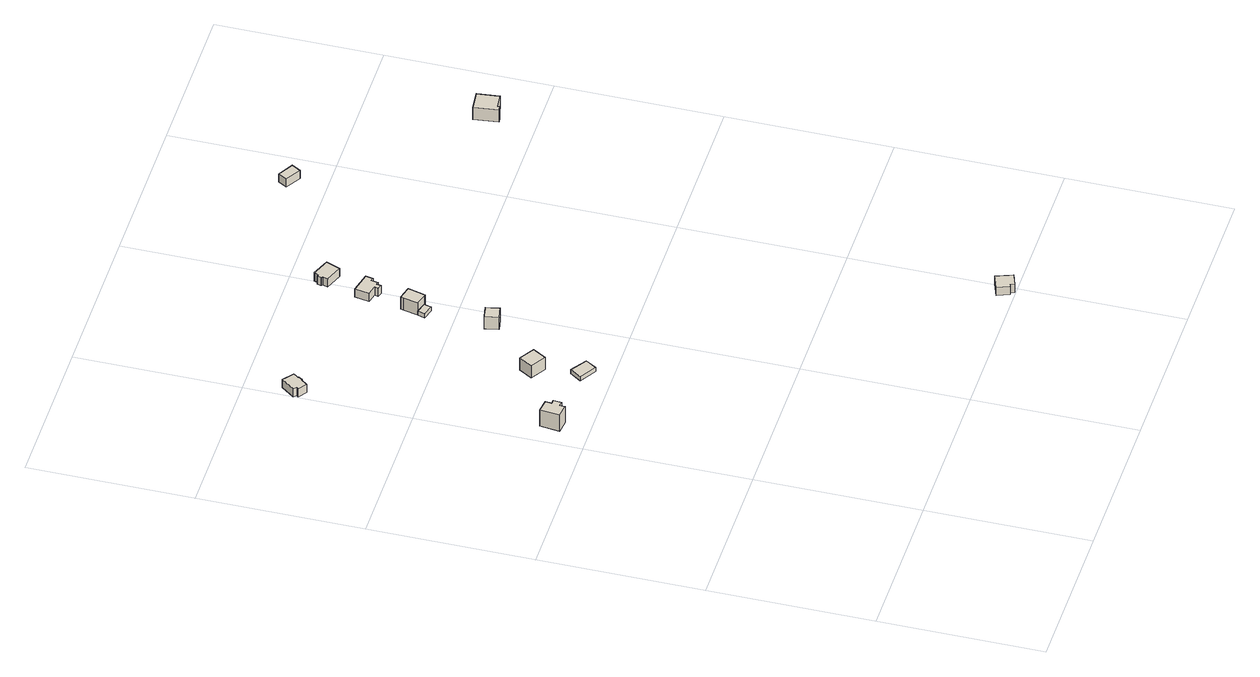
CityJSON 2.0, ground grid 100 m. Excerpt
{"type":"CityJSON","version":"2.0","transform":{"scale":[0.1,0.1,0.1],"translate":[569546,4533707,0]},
"CityObjects":{
"building1":{"type":"Building","geometry":[{"type":"MultiSurface","lod":"1","boundaries":[[[0,1,2,3,4,5,6,7]],[[0,7,8,9]],[[7,6,10,8]],[[6,5,11,10]],[[5,4,12,11]],[[4,3,13,12]],[[3,2,14,13]],[[2,1,15,14]],[[1,0,9,15]],[[9,8,10,11,12,13,14,15]]]}]},
"building2":{"type":"Building","geometry":[{"type":"MultiSurface","lod":"1","boundaries":[[[16,17,18,19,20,21,22,23,24,25]],[[16,25,26,27]],[[25,24,28,26]],[[24,23,29,28]],[[23,22,30,29]],[[22,21,31,30]],[[21,20,32,31]],[[20,19,33,32]],[[19,18,34,33]],[[18,17,35,34]],[[17,16,27,35]],[[27,26,28,29,30,31,32,33,34,35]]]}]},
"building3":{"type":"Building","geometry":[{"type":"MultiSurface","lod":"1","boundaries":[[[36,37,38,39]],[[36,39,40,41]],[[39,38,42,40]],[[38,37,43,42]],[[37,36,41,43]],[[41,40,42,43]]]}]},
"building4":{"type":"Building","geometry":[{"type":"MultiSurface","lod":"1","boundaries":[[[44,45,46,47]],[[44,47,48,49]],[[47,46,50,48]],[[46,45,51,50]],[[45,44,49,51]],[[49,48,50,51]]]}]},
"building5":{"type":"Building","geometry":[{"type":"MultiSurface","lod":"1","boundaries":[[[52,53,54,55]],[[52,55,56,57]],[[55,54,58,56]],[[54,53,59,58]],[[53,52,57,59]],[[57,56,58,59]]]}]},
"building6":{"type":"Building","geometry":[{"type":"MultiSurface","lod":"1","boundaries":[[[60,61,62,63]],[[60,63,64,65]],[[63,62,66,64]],[[62,61,67,66]],[[61,60,65,67]],[[65,64,66,67]]]}]},
"building7":{"type":"Building","geometry":[{"type":"MultiSurface","lod":"1","boundaries":[[[68,69,60,63,70,71]],[[68,71,72,73]],[[71,70,74,72]],[[70,63,75,74]],[[63,60,76,75]],[[60,69,77,76]],[[69,68,73,77]],[[73,72,74,75,76,77]]]}]},
"building8":{"type":"Building","geometry":[{"type":"MultiSurface","lod":"1","boundaries":[[[78,79,80,81,82,83]],[[78,83,84,85]],[[83,82,86,84]],[[82,81,87,86]],[[81,80,88,87]],[[80,79,89,88]],[[79,78,85,89]],[[85,84,86,87,88,89]]]}]},
"building9":{"type":"Building","geometry":[{"type":"MultiSurface","lod":"1","boundaries":[[[90,91,92,93,94,95,96,97,98,99]],[[90,99,100,101]],[[99,98,102,100]],[[98,97,103,102]],[[97,96,104,103]],[[96,95,105,104]],[[95,94,106,105]],[[94,93,107,106]],[[93,92,108,107]],[[92,91,109,108]],[[91,90,101,109]],[[101,100,102,103,104,105,106,107,108,109]]]}]},
"building10":{"type":"Building","geometry":[{"type":"MultiSurface","lod":"1","boundaries":[[[110,111,112,113,114,115,116,117,118]],[[110,118,119,120]],[[118,117,121,119]],[[117,116,122,121]],[[116,115,123,122]],[[115,114,124,123]],[[114,113,125,124]],[[113,112,126,125]],[[112,111,127,126]],[[111,110,120,127]],[[120,119,121,122,123,124,125,126,127]]]}]},
"building11":{"type":"Building","geometry":[{"type":"MultiSurface","lod":"1","boundaries":[[[128,129,130,131]],[[128,131,132,133]],[[131,130,134,132]],[[130,129,135,134]],[[129,128,133,135]],[[133,132,134,135]]]}]},
"building12":{"type":"Building","geometry":[{"type":"MultiSurface","lod":"1","boundaries":[[[136,137,138,139,140,141]],[[136,141,142,143]],[[141,140,144,142]],[[140,139,145,144]],[[139,138,146,145]],[[138,137,147,146]],[[137,136,143,147]],[[143,142,144,145,146,147]]]}]}
},
"vertices":[
[118,2169,0],[133,2290,0],[211,2279,0],[207,2240,0],[233,2238,0],[228,2188,0],[201,2191,0],[198,2159,0],[198,2159,120],[118,2169,120],[201,2191,120],[228,2188,120],[233,2238,120],[207,2240,120],[211,2279,120],[133,2290,120],
[10,3675,0],[21,3688,0],[2,3702,0],[66,3784,0],[131,3734,0],[107,3703,0],[111,3701,0],[94,3676,0],[91,3678,0],[59,3638,0],[59,3638,60],[10,3675,60],[91,3678,60],[94,3676,60],[111,3701,60],[107,3703,60],[131,3734,60],[66,3784,60],[2,3702,60],[21,3688,60],
[672,2110,0],[572,2175,0],[617,2242,0],[716,2177,0],[716,2177,30],[672,2110,30],[617,2242,30],[572,2175,30],
[572,2529,0],[663,2473,0],[614,2392,0],[522,2449,0],[522,2449,90],[572,2529,90],[614,2392,90],[663,2473,90],
[863,2820,0],[944,2834,0],[959,2750,0],[878,2734,0],[878,2734,90],[863,2820,90],[959,2750,90],[944,2834,90],
[944,3194,0],[933,3149,0],[864,3167,0],[876,3214,0],[876,3214,30],[944,3194,30],[864,3167,30],[933,3149,30],
[985,3299,0],[956,3191,0],[898,3303,0],[902,3320,0],[902,3320,90],[985,3299,90],[898,3303,90],[876,3214,90],[944,3194,90],[956,3191,90],
[1946,28,0],[1918,102,0],[2011,137,0],[2048,36,0],[1969,7,0],[1962,33,0],[1962,33,60],[1946,28,60],[1969,7,60],[2048,36,60],[2011,137,60],[1918,102,60],
[934,3598,0],[1058,3569,0],[1049,3523,0],[1031,3528,0],[1023,3485,0],[1007,3489,0],[1003,3464,0],[974,3471,0],[979,3495,0],[917,3508,0],[917,3508,60],[934,3598,60],[979,3495,60],[974,3471,60],[1003,3464,60],[1007,3489,60],[1023,3485,60],[1031,3528,60],[1049,3523,60],[1058,3569,60],
[1083,3730,0],[975,3770,0],[987,3803,0],[979,3806,0],[977,3811,0],[984,3834,0],[998,3830,0],[1009,3857,0],[1117,3815,0],[1117,3815,60],[1083,3730,60],[1009,3857,60],[998,3830,60],[984,3834,60],[977,3811,60],[979,3806,60],[987,3803,60],[975,3770,60],
[1844,4173,0],[1751,4227,0],[1784,4281,0],[1877,4227,0],[1877,4227,60],[1844,4173,60],[1784,4281,60],[1751,4227,60],
[2619,3218,0],[2602,3367,0],[2721,3380,0],[2736,3244,0],[2647,3234,0],[2649,3221,0],[2649,3221,90],[2619,3218,90],[2647,3234,90],[2736,3244,90],[2721,3380,90],[2602,3367,90]
]}
